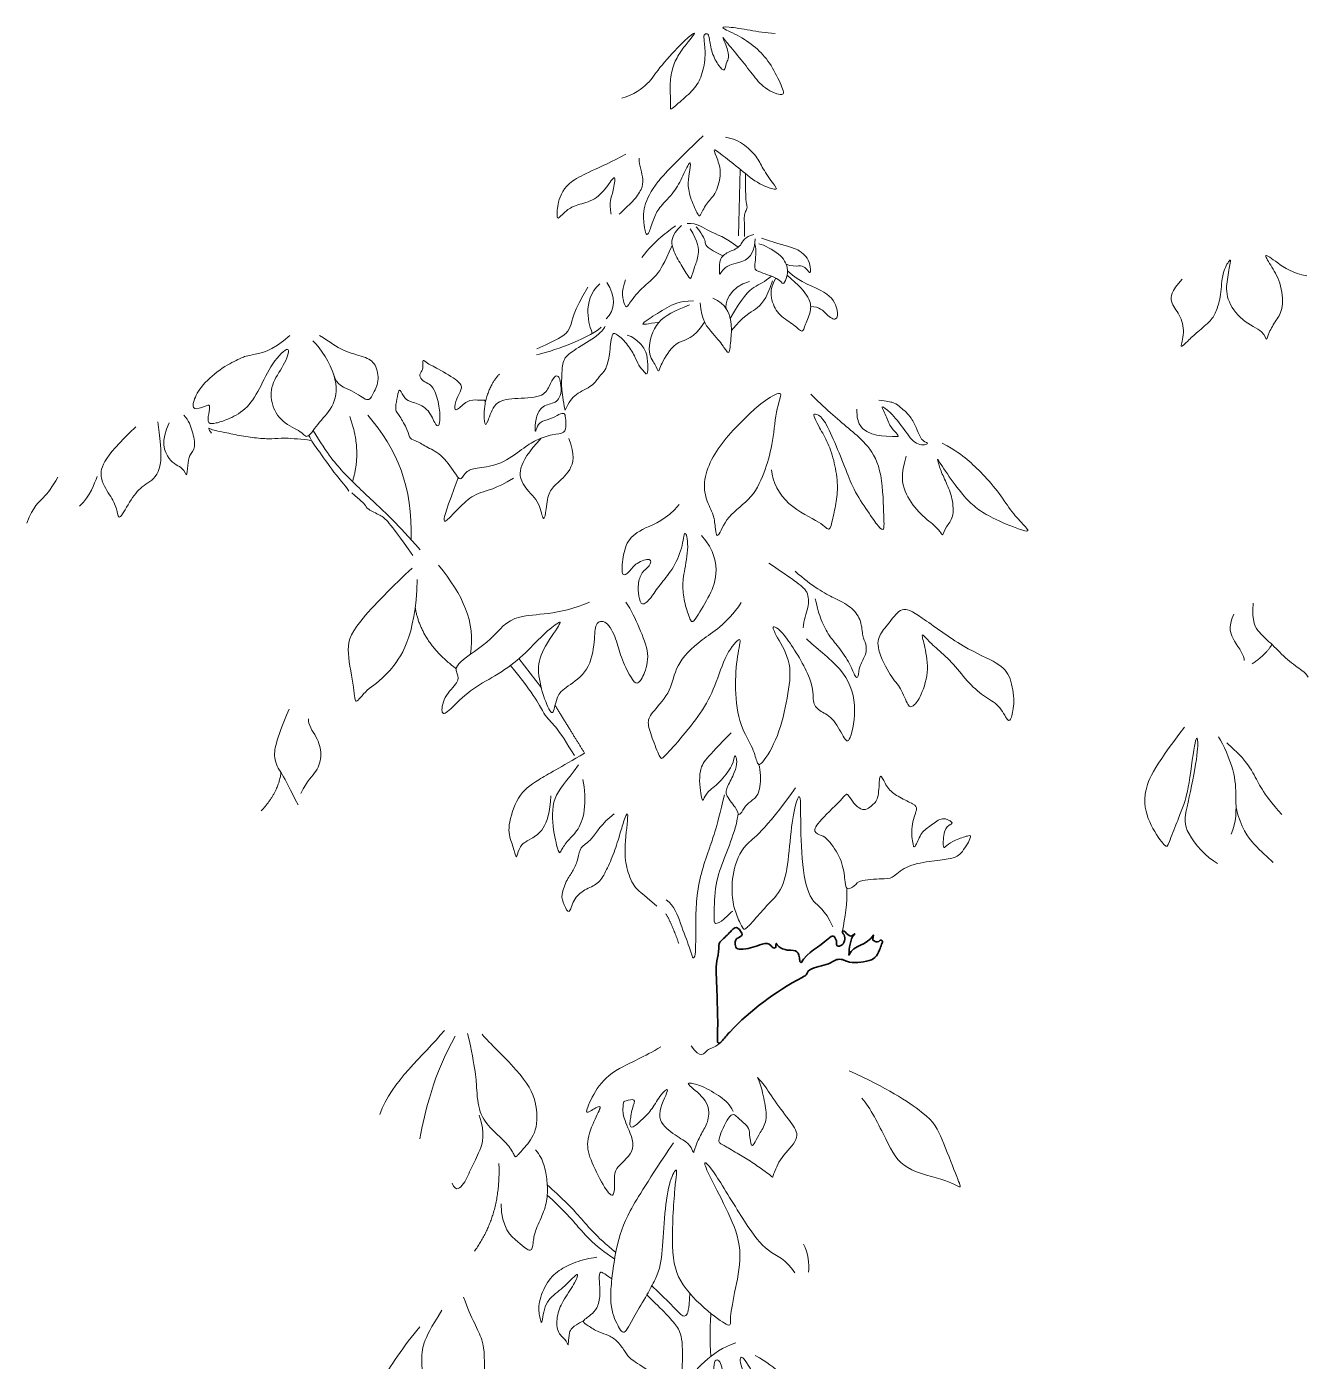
# Model space of a CAD drawing. Header units: centimetres. Extents: x -6442770 to 51259256, y -5656277 to 21133.
# Drawn here: x 27989 to 30198, y 17341 to 19641 of the extents above; entities that cross this region are included whole.
import ezdxf

# ---------------------------------------------------------------- set-up
doc = ezdxf.new("R2010")
doc.units = ezdxf.units.CM
doc.header["$MEASUREMENT"] = 0
doc.layers.add('Inner', color=7, linetype='Continuous', lineweight=9, true_color=0x5200ff)
doc.layers.add('Outer', color=7, linetype='Continuous', lineweight=20, true_color=0xab00ff)
doc.layers.add('Layout Text', color=7, linetype='Continuous', lineweight=15)

# ---------------------------------------------------------------- blocks, each defined once
blk = doc.blocks.new('small-chestnut-tree-2d-trees-101-pimpmydrawing')
at = {"layer": 'Inner'}
for points in [[(181.3492181137859, 2747.020409347488), (183.2138538751402, 2823.905848639013)], [(-72.58818676237809, 2258.029620217965), (-46.64749806301563, 2224.273210745557)]]:
    blk.add_lwpolyline(points, dxfattribs=at)
for points, degree in [([(46.44283894101753, 2906.159324131671), (60.45212800177542, 2909.845979147661), (79.25406858331866, 2923.855268208418), (86.99604411689548, 2938.601888272374), (115.7519532416089, 2969.93845590828), (129.3925768007678, 2981.735751959444), (131.97323531196, 2981.735751959444), (123.4939287751855, 2971.781783416274), (113.1712947304165, 2958.509825358714), (105.0606536952409, 2943.394539793159), (101.742664180851, 2922.380606202023), (102.8486606856477, 2908.002651639666), (102.8486606856477, 2895.099359083705), (102.4799951840488, 2892.150035070914), (109.8533052160266, 2898.417348598095), (128.65524579757, 2914.638630668446), (138.60921434074, 2928.647919729204), (143.7705313631245, 2953.717173837928), (141.5585383535311, 2973.625110924268), (140.8212073503333, 2979.523758949851), (145.8146907538994, 2981.399485131383), (147.6352611321655, 2977.303201780284), (149.9109741049982, 2958.18721280849), (159.0138259963288, 2942.257221998661), (165.8409649148268, 2935.88522567473), (166.7512501039598, 2947.263790538893), (169.9372482659256, 2950.449788700859), (170.392390860492, 2960.007783186757), (161.2895389691614, 2979.578914753117), (165.3858223202602, 2973.206918429186), (182.6812409137884, 2952.725501673692), (197.700946534484, 2933.609512701898), (210.4449391823468, 2916.769236702936), (236.3880670726391, 2906.300957027905), (231.8366411269737, 2919.044949675768), (219.5477910736774, 2944.98807756606), (204.0729428584153, 2963.193781348722), (183.1363835083549, 2978.213486969417), (159.0138259963288, 2987.771481455315), (167.2063926985264, 2989.136909239014), (194.9700909670848, 2984.585483293349), (212.5530310741952, 2981.429360437594), (223.7365080196033, 2980.786631877513)], 3), ([(140.354499783831, 2862.503579028765), (106.6402335196439, 2829.91312164005), (85.28786488565856, 2808.560753006065), (70.1164450667742, 2779.903626681506), (72.36406281772, 2757.989353609784), (74.0497761309294, 2746.751264855055), (77.98310719508459, 2749.560787043737), (83.60215157244917, 2768.665537926777), (89.78310038755015, 2780.465531119242), (107.7640423951167, 2797.322664251335), (116.7545133988999, 2815.865510696639), (126.8687932781563, 2837.217879330624), (125.1830799649469, 2822.608363949476), (122.3735577762645, 2808.560753006065), (124.6211755272103, 2792.265524311708), (134.7354554064667, 2770.913155677722), (136.421168719676, 2767.541729051304), (143.7259264102498, 2784.960766621134), (154.4021107272424, 2793.38933318718), (162.2687728555528, 2817.551224009848), (157.7735373536612, 2834.408357141942), (150.4687796630874, 2850.141681398562), (160.021155104607, 2841.713114832516), (181.3735237385923, 2825.979790575895), (202.7258923725775, 2806.875039692855), (226.887783195245, 2799.008377564545), (225.2020698820359, 2802.379804190964), (209.4687456254151, 2823.732172824949), (204.4116056857869, 2836.655974892888), (189.2401858669027, 2852.389299149509), (175.1925749234913, 2859.694056840082), (166.202103919708, 2860.817865715555)], 3), ([(51.1470069338091, 2841.213237562255), (18.60262553770303, 2824.084615774831), (-17.36748021588804, 2812.094580523634), (-28.50108437771371, 2783.832354574384), (-28.50108437771371, 2768.416594965702), (-27.64465328834251, 2765.847301697589), (-17.36748021588804, 2776.980905859414), (-6.233876054062137, 2782.975923485013), (16.03333226958941, 2787.258078931869), (31.44909187827115, 2806.099562898035), (40.01340277198341, 2819.802460327975), (36.58767841449857, 2797.535252004323), (32.30552296764236, 2787.258078931869), (33.19751118992363, 2777.580245524753), (33.69206364355614, 2773.463827057232), (34.05511470216962, 2771.975317716917)], 3), ([(43.50922531750642, 2771.827201705432), (48.4029605739624, 2776.616814935155), (59.83398571404243, 2786.676946317116), (70.1566197588114, 2801.054900879472), (71.262616263608, 2812.114865927439), (68.31329225081686, 2823.912161978603), (66.46996474282248, 2832.022803013779), (66.46996474282248, 2836.815454534564)], 3), ([(189.3017302957151, 2818.86203253755), (189.0764901898842, 2786.933717930037), (192.3612998091305, 2780.961336804135), (189.9723473587696, 2776.183431903413), (188.1806330209989, 2771.405527002691), (187.8820139647038, 2765.134526820494), (188.479252077294, 2756.773193244231), (188.1806330209989, 2746.022907217607)], 3), ([(108.6874822510716, 2758.636112724727), (98.84818083748664, 2751.018589049693), (85.51751440617795, 2742.607573325177), (69.52737237608068, 2721.960674125475)], 3), ([(115.4308106290777, 2758.7738584995), (102.6868179812143, 2746.94015104077), (104.0522457649139, 2732.37558801464), (113.6102402508115, 2715.535312015678), (124.0785199258422, 2698.695036016716), (126.354232898675, 2695.50903785475), (130.450516249774, 2711.894171259146), (135.9122273845726, 2723.272736123309), (135.0019421954395, 2740.113012122272), (125.4439477095419, 2755.132717742968)], 3), ([(121.9365552976642, 2761.312500603027), (134.4785556620591, 2761.611119659322), (145.8260798012734, 2751.159452688993), (166.1321756293412, 2745.485690619385), (180.8722985250697, 2733.707434794298)], 3), ([(132.3051670034678, 2757.355323237121), (141.4319125566174, 2746.814574851793), (143.231552524844, 2738.073466434692), (144.1313725089574, 2732.931637954045), (163.4018179270128, 2723.813852757731)], 3), ([(199.1193721533466, 2748.239343065939), (188.1806330209989, 2746.022907217607), (185.0717612099346, 2734.191732122527), (170.9283527917109, 2728.7983153229), (158.781067095927, 2722.332824549337), (159.3688389844327, 2703.720048079991), (159.3688389844327, 2701.173036563133), (164.2669380553133, 2709.597766965047), (173.6712882714041, 2715.083637924434), (199.7291753284889, 2719.198041143974), (200.7087951426649, 2743.296688572706)], 3), ([(50.83475644800005, 2696.122793200645), (44.91186169447252, 2682.363950878804), (50.81050972005502, 2662.456013792463), (52.65383722804955, 2665.036672303655), (65.18846428241241, 2683.469947383601), (88.78305638474248, 2701.903222463546), (95.05036991192387, 2714.437849517909), (104.6890724285799, 2735.544199197732)], 3), ([(200.2209682561571, 2737.706139555686), (202.472110808182, 2729.973859099911), (199.5332513656536, 2709.597766965047), (200.1210232541593, 2706.462983559684), (229.7055416422781, 2697.646405232099), (232.6444010848065, 2689.025750867349), (236.7588043043461, 2696.666785417923), (239.6976637468745, 2709.793690927883), (231.0770093821247, 2725.663531917536), (211.288689135767, 2736.243425910638), (205.0191223250399, 2737.614893650485)], 3), ([(207.9123181223735, 2744.272926009878), (220.0063899023256, 2739.677178733496), (248.7902807386116, 2732.420735665524), (255.5629609353848, 2726.857462646746), (262.8194040033561, 2719.359138143176), (265.2382183593465, 2707.265066363224), (264.2706926169503, 2702.185556215644), (258.2236567269742, 2711.618932204006), (251.9347394013992, 2712.344576510804), (242.7432448486356, 2711.618932204006), (236.5892844068565, 2714.16518043597)], 3), ([(694.3248541362034, 2696.63495697832), (681.7902270818416, 2682.625667917562), (679.5782340722484, 2670.459706364799), (692.1128611266103, 2656.450417304042), (698.380174653791, 2634.699152709709), (690.2695336186158, 2614.053884620172), (700.9608331649833, 2625.482515169737), (711.6521327113504, 2635.436483712906), (728.6107457848985, 2649.077107272064), (734.1407283088816, 2659.768406818432), (739.6707108328648, 2677.464350895178), (740.4080418360627, 2705.114263515094), (750.3620103792322, 2720.598214582246), (750.730675880831, 2718.386221572653), (746.3066898616447, 2696.63495697832), (744.4633623536503, 2674.146361380788), (762.9891672162566, 2647.727729752075), (790.7375345118832, 2635.934673651434), (791.4312436942738, 2623.447908368402), (794.2060804238364, 2634.547255286652), (803.2242997949149, 2649.808857299247), (812.2425191659934, 2662.295622582279), (808.77397325404, 2694.206244972249), (796.2872079710082, 2713.630102079188), (787.3658758826936, 2728.829093246369), (802.5801056145934, 2716.889985836166), (822.2467609353687, 2703.404279330492), (838.5999345731148, 2700.549627345426)], 3), ([(219.4153274270259, 2700.285657672111), (211.5123055012262, 2693.105820219644), (200.1487156567832, 2689.97103681428), (185.2584944813061, 2675.864511490144), (171.7953083647133, 2651.176931660328)], 3), ([(224.5641199301515, 2698.04266022097), (218.1162698133231, 2687.836112623604), (218.5655681632942, 2671.554184307769), (228.3617663050555, 2654.116951615434), (246.7786188115666, 2643.732981585167), (255.7911211019869, 2633.153087592065), (257.7503607303391, 2643.928905548002), (266.5669390579242, 2659.406898611985), (264.607699429572, 2678.803370932672), (237.6209493108764, 2701.386807326074)], 3), ([(238.1513743617577, 2706.321066683198), (252.7616466285684, 2692.35650765336), (286.7231063464262, 2683.310698289257), (297.0385029897008, 2660.934222493846), (295.4515188907355, 2647.286159242744), (283.2317413287025, 2654.744984507882), (275.1381224239794, 2665.377777970949), (264.8372784997119, 2665.051322437314)], 3), ([(7.112885783527702, 2687.417363840032), (-10.21270080683288, 2658.772533541663), (-10.95003181003071, 2639.60192745852), (-20.90400035320118, 2629.647958915349), (-51.85159133167926, 2616.304416474617)], 3), ([(21.08573425749522, 2691.468066696903), (-0.9960632668602045, 2671.307160596026), (8.957905276310271, 2642.91991697291), (12.30558761738985, 2634.101268975489)], 3), ([(28.91904509926211, 2692.908586675912), (39.92580741061849, 2677.205808621608), (38.81981090582178, 2660.615861049657), (28.49717686105238, 2651.030558008086)], 3), ([(194.0932679313952, 2694.177894193578), (171.6170904219358, 2688.558849816213), (164.0007734622845, 2666.533194450257), (167.4442640134378, 2662.219861744722)], 3), ([(173.1650434793993, 2637.489403115668), (187.2177341096584, 2654.508799541105), (202.1079552851354, 2660.974290314667), (213.079697203908, 2672.33788015911), (220.5248077916465, 2694.673211922326)], 3), ([(129.2372109284311, 2671.753797671052), (112.3055104364981, 2671.270034799853), (99.00203147855078, 2664.255473167481), (75.53953222544368, 2649.742587031539), (67.55744485067528, 2643.453669705964), (75.05576935424558, 2644.904958319558), (89.61405919667396, 2647.127676764191)], 3), ([(151.7629097277973, 2674.890799597855), (167.4962339844188, 2667.586041907281), (173.6771827995201, 2647.357482148767), (173.1152783617836, 2632.747966767619), (170.8676606108376, 2606.900362631741), (165.8105206712093, 2617.014642510997), (153.4486230410067, 2632.186062329883), (137.7152987843852, 2649.605099899713), (137.1533943466487, 2669.27175522049)], 3), ([(142.2131184271154, 2647.075761384641), (129.2867322183379, 2626.567017952518), (110.743885773034, 2628.814635703464), (91.63913488999358, 2599.595604941166), (88.82961270131116, 2586.671802873228), (86.02009051262874, 2597.909891627957), (74.31850478528477, 2611.917054936079), (85.45818607489227, 2650.728908775186), (107.3724591466151, 2659.71937977897), (124.7914967164461, 2667.024137469544)], 3), ([(22.62185112684323, 2641.158106824793), (4.079004681539544, 2625.986687005908), (-35.74210868811923, 2613.123698225049), (-52.23475140995444, 2609.179664941777)], 3), ([(-19.27278148381043, 2545.225143617977), (-21.58136922292823, 2557.465328495634), (-23.73777339341848, 2571.500100831062), (-22.79142998215366, 2588.580469449947), (-21.95922925685267, 2605.234006688846), (-9.055936700891124, 2614.819309730418), (20.59600183691751, 2631.987889895669), (26.94393823277869, 2640.875000849876), (27.10263664267522, 2642.461984948841)], 3), ([(-337.520778708345, 2631.532151282161), (-358.1254935927066, 2613.017769791865), (-387.390161109626, 2608.538483947438), (-393.0639231792328, 2606.149531497078), (-415.0512631823462, 2595.445274704922), (-440.2822847227304, 2574.376508258882), (-449.8675877643014, 2554.837236674141), (-449.8675877643014, 2544.514602629372), (-435.1209677003461, 2550.044585153356), (-429.2223196747639, 2552.625243664548), (-431.4343126843572, 2541.196613114982), (-433.2776401923517, 2528.661986060621), (-422.9550061475829, 2530.136648067016), (-411.1577100964187, 2533.823303083005), (-388.3004489972878, 2544.514602629372), (-372.079166926937, 2569.583856738097), (-358.8072088693771, 2600.183093370804), (-335.2126167670485, 2623.409019971534), (-341.8485957958285, 2599.814427869205), (-358.8072088693771, 2577.694497773272), (-360.6505363773716, 2554.099905670943), (-347.3785783198117, 2530.136648067016), (-321.9406587094887, 2520.551345025445), (-317.885338191901, 2510.228710980677), (-303.8760491311434, 2531.97997557501), (-285.0741085496004, 2550.044585153356), (-281.0187880320127, 2583.593145798854), (-300.9267251183523, 2616.035709939556), (-310.8806936615221, 2625.621012981127)], 3), ([(-303.1518353211944, 2631.641873705613), (-290.6609699870606, 2624.031441946418), (-276.3923959532636, 2612.976510713027), (-250.2976164139772, 2607.320499384314), (-237.5229638922743, 2599.467682004513), (-233.4676433746864, 2578.085082911777), (-242.31561541306, 2562.601131844623), (-246.370935930648, 2553.38449430465), (-264.4355455089942, 2569.237110873403), (-284.1698838610124, 2573.679074961723), (-286.9712125547505, 2587.043120619806)], 3), ([(-19.27278148381043, 2545.225143617977), (-14.72135553814536, 2554.783138103873), (-7.89421661964775, 2564.34113258977), (13.95262791954485, 2573.4439844811), (19.8694816489094, 2584.822549345263), (28.51719094567309, 2591.194545669195), (32.61347429677171, 2611.22081983012), (33.06861689133815, 2621.233956910584), (35.34432986417069, 2633.067664369313), (38.07518543156982, 2635.798519936712), (52.63974845769823, 2622.599384694284), (61.74260034902836, 2607.579679073589), (65.83888370012698, 2596.656256803993), (72.66602261862458, 2589.373975290928), (76.30716337515678, 2584.822549345263), (76.7623059697232, 2597.566541993126), (75.39687818602373, 2613.041390208386), (66.74916888926003, 2623.964812477983), (59.46688737619583, 2629.881666207348), (52.63974845769823, 2632.15737918018)], 3), ([(-95.19365632450717, 2587.039866838862), (-106.8134440863553, 2574.900459019275), (-111.494787969179, 2553.799856682997)], 2), ([(229.0544847788044, 2564.661120754449), (226.1640298521767, 2565.239211739775), (207.6651183217591, 2554.139864821524), (193.0972254915553, 2540.265681173711), (168.8174041078823, 2515.985859790038), (150.7809653657252, 2491.706038406365), (140.3753276298654, 2464.651380293129), (143.150164359428, 2441.758977274238), (153.5558020952879, 2423.72253853208), (154.2495112776785, 2407.767227337095), (157.0243480072411, 2393.893043689282), (166.7362765607105, 2423.02882934969), (198.6468989506806, 2443.146395639019), (213.2147917808845, 2477.138145576161), (221.5393019695722, 2508.355058783741), (225.0078478815255, 2550.671318909571), (231.9449397054321, 2564.083029769124), (229.0544847788044, 2564.661120754449)], 3), ([(219.666528407601, 2476.508633704476), (220.6461482217771, 2462.206184417506), (236.4055354539271, 2433.552233351719), (280.1092139445384, 2414.822085427171), (286.3525965860545, 2403.02902932653), (290.5148516803984, 2419.678049703906), (294.6771067747424, 2439.795615993235), (296.7582343219142, 2460.606891464955), (291.9022700451796, 2488.355258760581), (284.2714690388825, 2509.860243414691), (273.1721221206319, 2527.896682156848), (267.6224486615066, 2539.68973825749), (269.0098670262879, 2541.770865804662), (278.7217955797571, 2538.302319892709), (290.5148516803984, 2513.328789326645), (305.0827445106021, 2478.643330207112), (313.40725469929, 2454.363508823439), (331.4436934414472, 2427.308850710203), (343.930458724479, 2409.272411968046), (350.1738413659949, 2404.416447691312), (349.4801321836043, 2421.065468068688), (347.3990046364323, 2480.724457754284), (328.6688567118846, 2507.77911586752), (308.5512904225554, 2524.428136244896), (288.4337241332263, 2541.077156622271), (271.7847037558507, 2557.032467817256), (264.847611931944, 2563.969559641163)], 3), ([(318.3766826523347, 2546.347328450186), (316.382344115123, 2517.833084557305), (362.9110992996361, 2514.659378143452), (367.1932547464921, 2514.659378143452), (364.6239614783785, 2518.085102500937), (356.0596505846666, 2526.649413394649), (350.0646329590685, 2543.778035182072), (344.9260464228412, 2551.485914986413), (356.0596505846666, 2544.634466271444), (374.0447034614614, 2522.367257947793), (386.034738712658, 2503.525773981627), (404.5268422839314, 2506.090226350087), (393.8355427375642, 2509.776881366075), (391.9922152295698, 2513.832201883662), (386.8308982071855, 2524.892166931629), (381.3009156832024, 2537.79545948759), (365.8169646160498, 2551.436083046748), (360.6556475936655, 2554.385407059539), (353.2823375616882, 2555.491403564336), (343.6970345201173, 2556.966065570731)], 3), ([(-515.6505923384751, 2525.884800106215), (-556.2221192273948, 2488.431575233783), (-558.3320320835345, 2464.167577388177), (-543.0351638765218, 2444.650883468884), (-536.7054253081027, 2429.354015261872), (-535.6504688800327, 2415.112103482928), (-520.8810788870549, 2444.123405254849), (-507.1666453221468, 2458.892795247827), (-486.869600480819, 2469.033351107385), (-485.01256033268, 2496.871226658342), (-490.2873424730293, 2531.684788784647)], 3), ([(-477.0094021659295, 2530.750017383028), (-487.5194271526134, 2510.048762645229), (-477.6763603891012, 2483.74041501042), (-459.7696708483311, 2479.54246232007), (-457.0010431985047, 2465.699324070938), (-455.6167293735914, 2481.965011513668), (-454.2324155486782, 2493.731679025431), (-445.634219418974, 2501.268117756857), (-450.0794740739384, 2521.764033979925), (-454.2324155486782, 2533.184623035459), (-460.1203419283304, 2539.716578726327)], 3), ([(-265.0439067989075, 2462.798362094396), (-253.717492459741, 2499.119861717237), (-268.2853852899461, 2537.967575931117)], 2), ([(-247.4741098182247, 2539.354994295898), (-213.4823598810797, 2500.507280082018), (-195.4459211389212, 2456.803601591403), (-197.0927563347789, 2395.459412846043)], 3), ([(-428.2524111924049, 2518.55266748697), (-429.1824902154025, 2520.658408572171), (-430.5319116818637, 2521.670474672017), (-431.2066224150942, 2524.116301079977), (-431.290961256748, 2524.875350654862), (-425.8089365492497, 2521.923491196978), (-416.7003416506371, 2520.489730888863), (-395.3093288538115, 2515.777762619399), (-376.413109187432, 2512.949756955043), (-356.3599781129068, 2511.664299834881), (-347.1046868477414, 2513.849576939156), (-323.0386743813273, 2511.596872959439), (-313.2220005059689, 2510.400441775428)], 3), ([(-315.3911672946851, 2516.19936909789), (-313.2220005059689, 2510.400441775428), (-304.0340499863111, 2498.665891412315), (-283.4620338886132, 2468.689525098526), (-272.2974929432239, 2456.945610455787), (-269.1329738774924, 2451.757585997889)], 3), ([(-310.4839643035248, 2521.811590097206), (-293.1600473420476, 2493.343162405008), (-275.8173177822801, 2472.531886933287), (-239.7444402979639, 2438.540136996143), (-213.3834913671174, 2414.260315612469), (-186.9592296803217, 2384.019299995909)], 3), ([(-46.76591695938856, 2512.967934188834), (-76.38516913254904, 2481.648518475054), (-69.10288761948428, 2456.160533179327), (-48.62147086398969, 2441.140827558631), (-44.98033010745732, 2415.652842262904), (-41.33918935092493, 2423.845408965102), (-39.51861897265877, 2449.333394260829), (-31.32605227046093, 2458.43624615216), (-11.75492070409942, 2474.821379556555), (-7.203494758433976, 2493.482225933784), (-14.94091886606526, 2512.598214905579)], 3), ([(375.4022676576205, 2492.080937289329), (368.7662886288408, 2470.698338196595), (372.0842781432307, 2450.790401110256), (389.4115567183777, 2426.45847800473), (409.6881593063158, 2410.974526937577), (416.3241383350955, 2402.863885902402), (417.430134839892, 2399.177230886413), (420.748124354282, 2410.605861435978), (430.7020928974515, 2420.559829979148), (429.2274308910561, 2443.417091078278), (421.4854553574796, 2462.219031659821), (414.1121453255023, 2477.334317225374), (411.5314868143101, 2488.76294777494), (411.1628213127113, 2489.500278778137), (429.9647618942539, 2460.744369653425), (446.923374967802, 2440.099101563888), (460.5639985269602, 2428.670471014323), (478.997273606904, 2418.347836969554), (521.0251407891753, 2401.389223896006), (512.9713987633927, 2410.96023384705), (497.4965505481313, 2426.890224656878), (483.8422727111358, 2448.73706919607), (463.3608559556429, 2472.404484113529), (446.0654373621155, 2488.334474923357), (433.3214447142532, 2498.802754598387), (416.9363113098588, 2506.995321300584)], 3), ([(-605.8855626157087, 2467.890374028363), (-612.2696040354745, 2456.436134671514), (-622.4286243306336, 2442.40701140677), (-633.5551703681889, 2434.908686903201), (-641.8418958430534, 2414.671177023371)], 3), ([(-560.1784934326053, 2468.479814430008), (-564.1719482666067, 2459.853240927416), (-567.6862258677795, 2446.692493823238), (-580.6589041225241, 2434.473202008096)], 3), ([(-142.6637727789642, 2467.131125200956), (-156.5982069250412, 2431.136361842947), (-161.4541712017763, 2413.099923100788), (-154.5170793778692, 2418.649596559914), (-135.7869314533199, 2439.460872031636), (-118.4442018935521, 2451.253928132277), (-99.7140539690028, 2454.028764861841), (-78.90277849728147, 2466.515530144873)], 3), ([(-265.9807989805661, 2449.670182945901), (-255.0355520574612, 2440.516506598447), (-249.8937235768138, 2436.01740667788), (-248.9939035927005, 2431.132669621265), (-231.8973238945476, 2423.54847261231), (-225.0844011576897, 2418.406644131662), (-210.6476516364273, 2399.266572346919), (-195.0827350690623, 2377.281118527207)], 3), ([(112.7603197575045, 2436.437006761332), (98.20099123819395, 2418.451953884537), (69.93876528894376, 2409.031211901453), (51.95371241214823, 2395.328314471514), (46.81512587592081, 2372.204675058491), (45.9586947865496, 2350.79389782421), (55.37943676963306, 2358.501777628551), (62.23088548460272, 2368.778950701006), (81.92880054014067, 2375.630399415976), (79.35950727202705, 2364.49679525415), (69.08233419957256, 2358.501777628551), (64.80017875271633, 2343.94244910924), (65.65660984208755, 2330.239551679301), (69.08233419957256, 2317.393085338733), (80.21593836139826, 2327.670258411188), (89.6366803444817, 2343.086018019869), (105.0524399531636, 2360.214639807294), (117.0424752043605, 2385.907572488431), (118.7553373831031, 2410.744074080195), (124.7503550087016, 2389.333296845915), (117.8989062937319, 2355.932484360438), (116.1860441149895, 2339.660293662384), (119.6117684724743, 2319.105947517475), (126.463217187444, 2299.408032461937), (129.8889415449288, 2300.264463551308), (147.0175633323531, 2329.38312058993), (158.151167494179, 2352.506760002953), (153.869012047323, 2383.338279220317), (138.4532524386411, 2400.466901007741)], 3), ([(-196.0704950807387, 2362.684134344986), (-216.7157631702773, 2343.513528261843), (-267.3235022563744, 2293.182243892707), (-272.3842539117116, 2267.568434932469), (-262.0616198669423, 2220.37925072781), (-262.7989508701401, 2202.314641149464), (-249.5269928125796, 2222.959909239002), (-227.0383972150465, 2234.388539788568), (-192.0151745631508, 2282.315054996425), (-190.1718470551563, 2349.412176287426)], 3), ([(-165.4741065473031, 2366.099121575653), (-137.3788846604792, 2331.261046435992), (-122.7693692793308, 2300.918206798222), (-128.5627647055572, 2263.172100367799)], 3), ([(216.6128271353523, 2368.444559794395), (253.3794138020575, 2343.471029228331), (262.3976331731361, 2335.840228222033), (263.0913423555266, 2317.803789479876), (256.8479597140108, 2302.542187467282), (256.1542505316201, 2293.523968096203)], 3), ([(246.8564878650227, 2359.147563676443), (266.764424951362, 2341.082954098099), (296.2576650792721, 2325.967668532545), (313.5849436544192, 2317.119696494171), (323.9075776991879, 2301.635745427019), (324.6449087023855, 2282.833804845476), (329.068894721572, 2275.829160315097), (329.8062257247698, 2262.925867759137), (320.5895881847979, 2250.022575203176), (320.220922683199, 2235.64462064082), (316.1656021656114, 2236.013286142419), (311.7416161464249, 2250.391240704775), (295.8889995776731, 2273.617167305504), (286.3036965361025, 2283.571135848674), (276.3497279929326, 2302.373076430216), (272.6630729769439, 2316.382365490974), (270.0824144657519, 2327.073665037341)], 3), ([(-192.5632677701597, 2317.228654164978), (-185.7026663058163, 2276.194411537817), (-145.0467323565443, 2246.418756274325)], 2), ([(9.180200920193073, 2323.344257107229), (-27.36921304474114, 2307.680222550828), (-82.19333399214253, 2312.901567402962), (-100.4680409746096, 2280.268162077128), (-148.765480856844, 2251.550765390394), (-143.5441360047107, 2239.802739473093), (-140.9334635786439, 2231.970722194893), (-160.5135067741443, 2213.696015212426), (-163.1241792002111, 2191.505299590859), (-153.9868257089776, 2196.726644442992), (-129.1854376613437, 2222.833368703659), (-100.4680409746096, 2237.192067047027), (-70.44530807484227, 2258.077446455561), (-46.94925624024171, 2284.184170716228), (-26.06387683170794, 2301.153541485662), (-22.1478681926078, 2301.153541485662), (-46.94925624024171, 2267.214799946794), (-52.17060109237508, 2243.718748112193), (-43.03324760114157, 2209.780006573326), (-32.59055789687466, 2187.589290951759), (-29.97988547080791, 2215.001351425459), (-18.23185955350763, 2225.444041129726), (9.180200920193073, 2242.41341189916), (15.70688198535981, 2280.268162077128), (14.40154577232643, 2299.848205272628), (28.76024411569347, 2303.764213911728), (40.50827003299375, 2280.268162077128), (44.42427867209389, 2260.688118881627), (57.47764080242756, 2234.58139462096), (64.0043218675943, 2226.74937734276), (71.83633914579443, 2237.192067047027), (79.66835642399472, 2263.298791307694), (66.61499429366106, 2293.321524207461), (57.47764080242756, 2314.206903615995), (50.95095973726063, 2323.344257107229)], 3), ([(184.5098139185728, 2322.776527127863), (166.6039673749054, 2296.912526564788), (136.7608898021261, 2280.996218525972), (106.9178122293469, 2249.163602448341), (104.928273724495, 2221.310063380414), (81.05381166627167, 2195.446062817339), (75.08519615171589, 2185.498370293079), (81.05381166627167, 2167.592523749412), (91.00150419053148, 2141.728523186336), (92.99104269538324, 2141.728523186336), (112.8864277439027, 2163.613446739708), (138.7504283069781, 2195.446062817339), (154.6667363457937, 2225.289140390118), (166.6039673749054, 2265.079910487157), (186.4993524234249, 2286.964834040528), (180.5307369088689, 2267.069448992009), (176.5516598991651, 2229.268217399822), (180.5307369088689, 2183.508831788227), (198.4365834525364, 2155.6552927203), (202.4156604622403, 2137.749446176633), (206.3947374719443, 2131.780830662076), (228.2796610253157, 2167.592523749412), (238.2273535495754, 2213.351909361006), (244.1959690641313, 2253.142679458045), (224.3005840156118, 2284.975295535676), (218.3319685010559, 2298.90206506964), (234.2482765398715, 2288.95437254538), (270.0599696272063, 2229.268217399822), (266.0808926175027, 2207.383293846451), (274.0390466369104, 2197.435601322191), (289.9553546757258, 2191.466985807635), (303.8821242096897, 2165.60298524456), (309.8507397242453, 2157.644831225152), (319.798432248505, 2205.393755341599), (303.8821242096897, 2247.174063943489), (270.0599696272063, 2271.048526001713), (260.1122771029467, 2280.996218525972)], 3), ([(370.6541108663722, 2314.50374709139), (375.7926974025993, 2316.216609270133), (387.211778594215, 2310.507068674325), (443.7362304927137, 2268.541945295137), (483.9884916931592, 2253.126185686455), (496.8349580337272, 2236.853994988403), (501.117113480583, 2206.878906860411), (496.8349580337272, 2188.037422894245), (493.4092336762424, 2183.755267447389), (483.1320606037882, 2205.166044681669), (465.147007726993, 2213.730355575381), (445.4490926714558, 2231.715408452176), (428.3204708840321, 2254.839047865198), (408.6225558284947, 2271.11123856325), (396.6325205772981, 2283.101273814447), (392.3503651304423, 2288.239860350674), (396.6325205772981, 2273.680531831364), (402.6275382028964, 2241.99258152463), (390.6375029516998, 2210.304631217896), (382.9296231473592, 2202.596751413555), (377.7910366111319, 2200.883889234813), (369.22672571742, 2225.720390826577), (358.0931215555947, 2235.14113280966), (340.1080686787998, 2271.11123856325), (344.3902241256557, 2286.526998171932), (356.3802593768523, 2300.22989560187), (365.515524330145, 2312.790884912648), (370.6541108663722, 2314.50374709139)], 3), ([(776.5912647337923, 2322.001057734924), (774.9055514205827, 2300.086784663202), (783.3341179866295, 2287.724887033), (798.5055378055139, 2274.801084965061), (815.9245753753443, 2256.258238519758), (835.5912306961202, 2242.772532014083), (838.0482182814264, 2240.348646961449), (840.3620410977176, 2236.749367024996)], 3), ([(754.3168395841442, 2309.280046401733), (747.0120818935702, 2294.108626582849), (753.1930307086715, 2278.937206763965), (766.9674193298272, 2260.969710627923), (766.3246907697463, 2255.956427859292)], 3), ([(775.5799820349116, 2252.228602210823), (791.2007801149399, 2262.439187334859), (798.5055378055139, 2274.801084965061)], 2), ([(-82.49385674128393, 2250.115624208365), (-53.12796563721821, 2215.110340265581), (-42.96894534205853, 2189.712789527682), (-31.84239930450269, 2183.665753637706), (-17.14728562083201, 2160.186664268455), (-8.448881978969439, 2146.197779057163)], 3), ([(-338.4095313614798, 2199.603614676333), (-354.5183577891849, 2162.029890587017), (-357.2492133565842, 2140.638188642389), (-347.6669090742149, 2126.916215922796), (-336.7677966010896, 2106.957636644465), (-328.0275367351783, 2088.839677177733)], 3), ([(-30.71738642004175, 2204.210957374736), (-13.00030792463491, 2174.871762514856), (3.384825479760792, 2148.928634624562)], 2), ([(-324.8103071751152, 2102.129115184644), (-317.1966650347281, 2117.425916319496), (-305.362957575998, 2126.983910805393), (-299.9012464411994, 2147.465327560887), (-305.362957575998, 2167.491601721816), (-316.7415224401616, 2181.601022153378), (-315.8312372510285, 2188.428161071876)], 3), ([(697.1596369563943, 2178.641036216011), (660.7482293910726, 2131.76134897566), (646.183666364944, 2098.535939572304), (657.5622312291067, 2063.945102385248), (676.2230776063343, 2038.001974494956), (678.0436479846004, 2042.553400440621), (689.4222128487636, 2070.772241303745), (694.4287813889953, 2085.336804329874), (701.255920307493, 2100.811652545136), (709.4484870096903, 2168.172756540981), (713.0896277662225, 2167.262471351848), (712.1793425770896, 2142.684771245256), (698.5250647400937, 2079.41995060051), (694.8839239835619, 2060.303961628716), (722.6476222521196, 2027.988837414493), (735.3652010228934, 2021.3725611651)], 3), ([(173.0598661294346, 2172.212486968397), (144.4027398048741, 2143.555360643837), (133.726555487881, 2131.193463013634), (138.7836954275093, 2093.54586568529), (140.4694087407187, 2093.54586568529), (144.4027398048741, 2104.222050002283), (159.0122551860226, 2113.212521006067), (175.869388318117, 2135.688698515526), (176.9931971935899, 2149.736309458938), (180.3646238200088, 2139.060125141945), (177.5551016313264, 2127.260131949479), (168.0027261898063, 2109.279189941911), (165.2783554257813, 2100.6755341983), (181.2121496915125, 2082.800888667583), (180.5038985611402, 2076.379288617826), (184.8037250685708, 2079.312049807487), (190.5168678248459, 2090.738335320038), (200.3561692384308, 2095.340589207037), (207.22890354173, 2106.487703826571), (207.22890354173, 2128.431187664116), (204.6758856136802, 2135.925247218023)], 3), ([(736.3019000891151, 2167.475732510816), (742.3489359790908, 2158.526119393652), (756.6199406794332, 2125.388362716585), (756.1361778082351, 2100.474574849885), (757.6232498891151, 2068.102674949062), (750.9872708603351, 2055.199382393101)], 3), ([(809.8943314956944, 2077.716735005665), (797.3551978742407, 2091.43141240413), (785.2079121784575, 2108.868645096465), (777.7628015907193, 2124.150714197611), (766.7910596719473, 2142.371642741286), (746.2190435742496, 2160.788495247797)], 3), ([(3.384825479760792, 2148.928634624562), (-24.94435631171135, 2131.879809900205), (-53.03957819853525, 2117.270294519057), (-74.3919468325214, 2100.413161386962), (-86.75384446272398, 2062.203659620882), (-81.13480008535919, 2045.908430926524), (-76.07766014573087, 2029.613202232166), (-75.5157557079944, 2026.803680043484), (-71.58242464383903, 2041.975099862369), (-63.15385807779185, 2047.594144239733), (-37.30625394191389, 2061.641755183146), (-35.62054062870442, 2099.28935251149)], 3), ([(-3.836078965477896, 2135.126662312778), (-17.8453680262362, 2115.218725226437), (-35.62054062870442, 2099.28935251149), (-33.32931909339015, 2057.338241475409), (-25.95600906141209, 2031.531656363486), (-24.85001255661541, 2034.112314874678), (-17.47670252463729, 2047.01560743064), (-5.310740971873486, 2057.338241475409), (5.011893072895802, 2079.458171571343), (3.905896568099081, 2107.845415194459), (1.325238056906784, 2118.168049239228)], 3), ([(-370.4723251653438, 2082.222049772975), (-350.2362023423286, 2103.792576509772), (-347.6669090742149, 2126.916215922796)], 2), ([(165.2783554257813, 2100.6755341983), (154.8727176899205, 2058.359274072466), (147.9356258660134, 2039.629126147917), (138.9174064949341, 2013.961886399461), (132.6740238534176, 1983.438682374269), (131.9803146710269, 1957.771442625813), (131.9803146710269, 1923.779692688668), (131.0587802759313, 1912.770332439366), (128.3158447962382, 1910.615168848179), (125.7688332793802, 1921.586910766951), (114.2093194721021, 1951.759201043576), (107.1560568100341, 1972.331217141274), (97.75170659394335, 1979.384479803342)], 3), ([(247.2907364663423, 2108.673072974289), (210.7669480134712, 2056.977864702532), (186.6050571908025, 2045.739775947803), (173.6812551228635, 2010.901700808141), (173.5468622597084, 1979.475435785801), (178.3078145566043, 1962.812102746665), (186.5601318712239, 1945.037880838254), (188.6232111998788, 1944.561785608564), (197.6690205639811, 1953.131499742977), (212.9858927119586, 1972.095298155483), (233.8892266526165, 1991.20691775837), (239.5629887222236, 2028.534299795259), (243.4450364540601, 2076.611967858773), (251.209131917733, 2102.591825756447), (253.2994653117988, 2095.72358746166), (253.0008462555036, 2074.820253521002), (254.7925605932743, 2008.228203967192), (266.4387037887837, 1972.692536268074), (280.7724184909491, 1969.407726648827), (290.6268473486879, 1947.907154595579)], 3), ([(756.7689199232469, 2085.803548726218), (762.4159014099006, 2062.572692425079), (777.8998524770535, 2041.190093332344), (793.3838035442064, 2028.655466277981), (799.7400140817809, 2022.496327901515)], 3), ([(86.84203426026663, 1971.867173900664), (69.8834211867183, 1986.982459466218), (59.56078714194966, 1993.249772993399), (51.45014610677438, 2016.844365095727), (48.86948759558223, 2038.226964188462), (55.50546662436194, 2087.628141402711), (48.50082209398325, 2070.300862827564), (44.07683607479672, 2054.448246258813), (36.70352604281922, 2030.853654156484), (27.48688850284736, 2010.945717070145), (19.37624746767209, 1996.936428009388), (3.523630898920345, 1991.775110987003), (-10.48565816183702, 1979.60914943424), (-13.97255813367636, 1960.348513641389), (-20.80829220660564, 1974.079166910257), (-24.49494722259442, 1984.033135453427), (-16.75297168901795, 2003.941072539766), (-9.379661657040458, 2012.78904457814), (-3.849679133057322, 2026.798333638897), (-2.37501712666176, 2040.807622699654), (10.89694093089784, 2045.968939722038), (23.06290248366084, 2067.351538814773), (37.44085704601702, 2078.780169364338)], 3), ([(306.5127783864176, 1992.873174878211), (307.5526748433554, 1975.774424222282), (304.2678652241091, 1957.857280844575), (301.7129981762553, 1943.499565802307)], 3), ([(97.50888419161134, 1962.925732775564), (104.8049692560114, 1950.583657266564), (112.2531308091271, 1928.812628036452)], 2), ([(-158.6694119564523, 1828.28931751239), (-183.6429425225165, 1797.7661134872), (-219.0221108244407, 1770.711455373963), (-233.6163761502389, 1731.05422173701)], 3), ([(-146.1145083030024, 1821.668179932136), (-171.0880388690665, 1778.658210623914), (-181.4936766049266, 1733.56711376852), (-187.043350064052, 1703.043909743331)], 3), ([(-131.9113162315505, 1824.587536296143), (-122.3589407900309, 1783.568512341382), (-121.7970363522945, 1757.720908205506), (-118.2554345904202, 1729.673279554314), (-101.5684765937825, 1711.082839873381), (-84.14943902395265, 1695.911420054497), (-76.84468133337884, 1681.863809111086), (-76.28277689564248, 1681.30190467335), (-66.73040145412284, 1691.978088990342), (-50.99707719750245, 1710.520935435645), (-50.99707719750245, 1745.920915013041), (-67.85421032959567, 1777.949467964018), (-111.6827564730385, 1818.406587481042), (-115.0541830994571, 1824.025631858407)], 3), ([(91.48912220200725, 1809.378210223252), (72.75897427745832, 1797.58515412261), (38.76722434031399, 1784.404679657187), (16.56853050381154, 1762.205985820684), (3.388056038388214, 1732.376490977884), (7.550311132732446, 1733.070200160275), (25.58674987489064, 1744.863256260917), (15.87482132142082, 1727.520526701149), (4.081765220778919, 1698.38474104074), (10.32514786229524, 1677.573465569019), (27.66787742206276, 1642.888006449484), (38.07351515792327, 1633.176077896014), (38.07351515792327, 1654.681062550126), (37.37980597553258, 1669.942664562721), (66.51559163594203, 1689.366521669661), (49.86657125856519, 1721.970853242024), (47.09173452900238, 1735.151327707447), (48.47915289378378, 1746.250674625698), (49.17286207617451, 1746.250674625698), (63.74075490637921, 1750.412929720042), (58.19108144725361, 1738.619873619401), (55.54177112362844, 1720.094868861132), (55.78365255922748, 1718.885461683136), (57.71870404401976, 1714.047832971155), (70.78030156636771, 1725.900023315508), (81.66496616832433, 1736.784687917465), (91.34022359228578, 1755.167677022991), (104.8855839858318, 1765.810460189349), (83.35813621751758, 1728.318837671499), (103.1924139366385, 1709.693967130373), (122.7848102201605, 1698.809302528416), (128.3480832389383, 1690.585333718049), (129.3156089813344, 1684.054534956875), (132.4600676441219, 1697.599895350421), (140.6840364544891, 1712.596544357561), (147.6985980868612, 1725.174379008711), (147.2148352156631, 1747.185589648223), (120.124114428571, 1767.019867367344), (124.3338358108338, 1767.89242189322), (137.7716933441136, 1765.204850386564), (162.5570750166075, 1750.871135684399), (171.2170276491655, 1742.808421164431), (175.1757033599266, 1734.564956638806)], 3), ([(126.635759322284, 1810.559418377357), (137.5744046598266, 1793.824620002937), (146.2221139565908, 1810.559418377357), (151.6838250913892, 1806.113470056233), (161.1479979532984, 1814.81022654684)], 3), ([(309.4500839982123, 1781.632640605794), (351.7663441240433, 1762.208783498855), (404.4882419857344, 1729.604451926493), (415.5875889039852, 1706.01833972521), (434.3177368285334, 1657.458696957863), (440.5611194700493, 1642.890804127659), (427.3806450046267, 1654.683860228301), (370.3999659587565, 1666.282063269581), (353.8474716712153, 1697.693829536522), (333.7299053818858, 1739.316380479963), (324.0179768284163, 1749.722018215823)], 3), ([(-149.8922582391167, 1651.520969473318), (-145.3970227372251, 1640.844785156326), (-135.2827428579691, 1650.397160597845), (-127.9779851673953, 1669.501911480884), (-117.8637052881393, 1687.48285348845), (-111.1208520353021, 1708.273317684699), (-118.4256097258757, 1730.18759075642)], 3), ([(-93.2953276886268, 1627.676031691259), (-92.926662187028, 1600.026119071343), (-70.4380665894962, 1580.486847486602), (-57.9034395351342, 1570.532878943432), (-56.06011202713984, 1582.330174994596), (-54.58545002074425, 1595.970798553755), (-43.89415047437683, 1616.616066643292), (-39.10149895359132, 1635.786672726434), (-39.83882995678908, 1654.219947806378), (-42.78815396958007, 1673.021888387921), (-48.31813649356337, 1684.081853435888), (-53.47945351594768, 1690.349166963068)], 3), ([(-95.7114251413314, 1674.223784560431), (-93.14213187321792, 1615.130039393818), (-124.0666361875345, 1572.839021673129)], 2), ([(-39.83250614612817, 1637.732133157116), (-22.56467343834595, 1621.92595553364), (-10.39871188558237, 1609.022662977678), (13.56454571834581, 1579.898088351366), (38.07999722586749, 1563.990373683251)], 3), ([(39.46923831421047, 1571.561558789304), (16.37957457051797, 1589.882287353286), (-4.410889625731272, 1616.853700364637), (-23.51564050877113, 1634.834642372204), (-39.83175328926097, 1649.74930049812)], 3), ([(256.6056737617588, 1581.262333417892), (262.0915447211448, 1570.29059149912), (263.4630124609913, 1558.339229766172), (262.28746868398, 1548.543031624411)], 3), ([(2.217296587487311, 1492.39828925215), (-11.63277774406816, 1485.803200599424), (-14.57163718659646, 1479.141785863027), (-15.35533303793733, 1466.014880353067), (-15.94310492644297, 1463.271944873374), (-17.90234455479515, 1470.717055461113), (-29.32276381764385, 1478.63340203497), (-28.95409831604493, 1500.016001127706), (-21.21212278246813, 1516.974614201255), (-6.096837216913372, 1538.357213293991), (-3.516178705721131, 1548.311181837161), (-9.046161229704552, 1543.518530316376), (-25.63610880165487, 1526.559917242826), (-43.70071838000078, 1514.762621191662), (-45.91271138959416, 1483.426053555756), (-48.86203540238535, 1498.910004622909), (-50.70536291037979, 1512.181962680469), (-40.38272886561072, 1539.094544297189), (-24.16144679525928, 1552.735167856348), (-5.728171715314488, 1561.583139894722), (13.4424343678281, 1565.63846041231), (17.49775488541596, 1566.007125913909)], 3), ([(81.20723749016223, 1532.856255015487), (102.2546966625259, 1513.19875759249), (113.6332615266892, 1499.544479755494), (120.4604004451872, 1495.903338998962), (124.556683796286, 1504.551048295726), (124.937240550007, 1524.328589271649)], 3), ([(-136.5330464380975, 1519.811425796334), (-127.5425754343145, 1493.963821660457), (-111.2473467399575, 1471.487644150999), (-112.3711556154304, 1445.078135577387), (-112.9110287665302, 1427.174795922128)], 3), ([(-161.5978080960622, 1504.782115386482), (-174.7370465730463, 1484.476019558415), (-183.9942373181942, 1464.767161842939), (-186.0845707122598, 1448.940351859299), (-181.9039039241287, 1409.522636428346), (-180.1121895863581, 1402.057160020969)], 3), ([(149.4651197349597, 1451.458151219621), (147.4598629252832, 1474.286127409954), (149.5362847881206, 1500.917049441476)], 2), ([(-187.0766071352411, 1485.396655487646), (-205.218313041683, 1464.7801927717), (-223.2829226200283, 1436.761614650185), (-230.930967748654, 1423.703299829669)], 3), ([(107.557372251845, 1300.174751694288), (130.0335497613026, 1319.279502577327), (141.2716385160314, 1346.812820026413), (153.0716317084966, 1410.308021490631), (151.4509039416855, 1452.97581598447), (163.747816025489, 1444.022287754817), (162.6240071500162, 1417.612779181205), (147.4525873311322, 1347.936628901886), (146.3287784556594, 1318.717598139591), (173.862095904745, 1275.450956433885), (174.985904780218, 1273.765243120675), (179.4811402821095, 1285.003331875404), (199.1477956028851, 1318.717598139591), (208.1382666066681, 1349.060437777358), (205.3287444179859, 1388.39374841891), (184.5382802217375, 1435.59372118877), (181.7287580330553, 1454.69847207181), (191.8430379123113, 1445.14609663029), (219.9382597991333, 1390.641366169855), (227.8049219274435, 1346.250915588676), (221.6239731123427, 1319.279502577327), (235.6715840557537, 1335.574731271684), (255.3382393765291, 1374.908041913235), (247.4715772482189, 1414.241352554786), (227.2430174897071, 1437.27943450198), (200.8335089160943, 1452.450854320864)], 3)]:
    blk.add_open_spline(points, degree=degree, dxfattribs=at)
for points, knots in [([(180.8504728856913, 2079.180526434237), (179.7937470059025, 2069.798234958349), (175.284887851334, 2054.003030466605), (164.6907841190798, 2026.073120627026), (154.0145998020867, 1999.101707615675), (152.8907909266138, 1957.520779223175), (153.4526953643502, 1949.654117094865), (164.1288796813433, 1955.27316147223), (173.119350685127, 1965.387441351486), (174.8050639983364, 1965.949345789223)], [0.9564853160746645, 0.9564853160746645, 0.9564853160746645, 0.9564853160746645, 2.229515853220475, 4.459031706440951, 6.688547559661426, 8.9180634128819, 11.14757926610238, 13.37709511932285, 15.60661097254333, 15.60661097254333, 15.60661097254333, 15.60661097254333]), ([(106.0371962607115, 1698.364653716674), (77.59511978269393, 1655.354684408453), (51.9278800342391, 1615.813261012185), (41.17557847485847, 1584.751056507307), (36.03469009263191, 1552.091058518785), (34.86517133789849, 1540.825873632072)], [0, 0, 0, 0, 3.348711799637991, 6.697423599275982, 8.650685334998386, 8.650685334998386, 8.650685334998386, 8.650685334998386]), ([(75.43659603558632, 1522.515548403493), (78.98228214007828, 1528.634589185114), (90.17970958467879, 1548.944397385844), (93.55043097767937, 1571.415873339181), (95.63155852485139, 1617.200679376966), (101.8749411663674, 1658.129521138015), (111.5868697198368, 1671.309995603438), (108.1183238078835, 1656.048393590844), (102.5686503487582, 1571.415873339181), (112.2805789022276, 1533.955577490085), (153.2094206632771, 1496.495281640989), (174.0206961349973, 1484.008516357957), (170.5521502230438, 1493.026735729036), (177.4892420469507, 1528.40590403096), (187.20117060042, 1574.884419251135), (170.5521502230438, 1617.200679376966), (146.9660380217611, 1660.904357867578), (139.3352370154637, 1679.634505792126), (150.4345839337144, 1669.922577238657), (191.3634256947641, 1601.24536818198), (214.2558287136561, 1570.722164156791), (236.4545225501577, 1563.785072332884), (246.4905383527931, 1547.78422645384)], [22.00273869473908, 22.00273869473908, 22.00273869473908, 22.00273869473908, 23.44098259746594, 26.78969439710393, 30.13840619674192, 33.48711799637991, 36.8358297960179, 40.18454159565589, 43.53325339529388, 46.88196519493187, 50.23067699456986, 53.57938879420786, 56.92810059384585, 60.27681239348384, 63.62552419312183, 66.97423599275982, 70.32294779239781, 73.67165959203581, 77.02037139167379, 80.36908319131179, 83.71779499094977, 87.06650679058777, 87.06650679058777, 87.06650679058777, 87.06650679058777]), ([(178.4147312202061, 1467.028246264618), (148.809705908609, 1457.512345271604), (130.5262340752769, 1433.688427428172), (115.4363196983795, 1414.800007471956), (114.7517500350532, 1413.944656780145)], [0, 0, 0, 0, 3.22399163633623, 3.378790185002254, 3.378790185002254, 3.378790185002254, 3.378790185002254])]:
    blk.add_open_spline(points, degree=3, knots=knots, dxfattribs=at)
at = {"layer": 'Outer'}
for points in [[(-212.5467868365048, 2564.049866799123), (-213.3592143308941, 2560.67534945352), (-215.232229123349, 2550.935672532754), (-215.232229123349, 2543.069010404444), (-211.2988980591937, 2540.821392653498), (-200.6227137422007, 2521.154737332721), (-198.9370004289913, 2511.602361891201), (-191.6322427384171, 2510.478553015728), (-178.7084406704782, 2502.049986449681), (-160.727498662911, 2494.18332432137), (-143.3084610930804, 2467.21191131002), (-139.9370344666615, 2463.840484683601), (-133.1941812138239, 2476.202382313803), (-120.8322835836215, 2478.450000064749), (-93.29896613453428, 2481.821426691168), (-67.4513619986565, 2501.488082011945), (-53.4037510552447, 2511.040457453465), (-33.17519129673167, 2517.783310706302), (-18.56567591558337, 2518.345215144039), (-18.00377147784684, 2528.459495023296), (-18.86605492134032, 2539.627635308962), (-20.29981522945528, 2542.24213940023), (-25.19146804537689, 2540.977056775422), (-36.39265702272712, 2534.634115345907), (-49.93801741627325, 2532.215300989916), (-52.59871320786269, 2521.08875495236), (-54.29188325705596, 2520.121229209964), (-53.56623895025882, 2534.634115345907), (-48.00296593148096, 2550.114527224245), (-30.5875025683502, 2553.742748758231), (-26.95928103436461, 2557.370970292216), (-22.6054151935819, 2566.804346280579), (-25.02422954957231, 2580.591588109724), (-26.71739959876558, 2584.703572514908), (-31.07126543954826, 2585.912979692903), (-37.84394563632134, 2572.851382170555), (-43.89098152629731, 2559.789784648206), (-79.93131543055398, 2559.064140341409), (-101.0990061179825, 2556.05007649286), (-109.1617206379505, 2529.472980482596), (-112.1479112009015, 2526.785408975939), (-113.342387426082, 2544.105314241056), (-110.654815919426, 2556.348695549155), (-112.7451493134918, 2556.945933661746), (-119.3147685519841, 2556.945933661746), (-132.4540070289689, 2557.543171774336), (-145.2946264496587, 2543.209457072171), (-147.9821979563146, 2548.285981029187), (-143.502912111888, 2562.022457618762), (-137.2319119296907, 2571.279648363911), (-142.3084358867076, 2579.640981940174), (-171.5731034036282, 2596.3636490927), (-178.4293146579403, 2598.999141700261), (-184.4763505479162, 2605.046177590237), (-183.2669433699211, 2597.305971651068), (-184.2344691123172, 2590.775172889894), (-189.072097824298, 2585.453781306715), (-183.5088248055201, 2578.922982545541), (-176.0105003019499, 2575.294761011555), (-170.9309901543701, 2571.66653947757), (-163.9164285219979, 2549.413447402459), (-163.6745470863989, 2531.272339732531), (-165.6095985711912, 2526.43471102055), (-169.2378201051768, 2527.885999634144), (-177.4617889155441, 2548.687803095661), (-196.5704223278682, 2554.734838985637), (-205.0362725738345, 2557.879297648425), (-210.3576641570133, 2571.182776606372), (-211.7343593421155, 2567.424384144726), (-212.5467868365048, 2564.049866799123)], [(301.1892734357806, 2096.232961225649), (295.6924634601232, 2090.395156898263), (272.8543010768898, 2068.698902634191), (266.8592834512911, 2057.565298472365), (277.9928876131173, 2053.283143025509), (283.9879052387161, 2050.713849757395), (301.1165270261412, 2026.733779255), (304.5422513836263, 2002.753708752605), (305.3986824729975, 1989.050811322665), (316.5322866348237, 1995.045828948264), (319.9580109923087, 2002.753708752605), (355.07168565653, 2003.610139841976), (359.3538411033863, 2004.466570931347), (376.4824628908113, 2019.88233054003), (406.4575510188052, 2024.164485986886), (427.8683282530865, 2026.733779255), (438.1455013255415, 2030.159503612485), (451.8483987554816, 2053.283143025509), (448.4226743979966, 2054.13957411488), (431.2940526105716, 2048.144556489281), (421.0168795381165, 2042.149538863683), (417.5911551806315, 2036.154521238084), (418.4475862700027, 2060.99102282985), (427.0118971637153, 2066.986040455449), (430.4376215212002, 2067.84247154482), (417.5911551806315, 2076.406782438532), (403.8882577506915, 2064.416747187335), (392.7546535888652, 2058.421729561736), (385.9032048738952, 2039.580245595569), (383.3339116057814, 2039.580245595569), (379.9081872482964, 2064.416747187335), (389.3289292313802, 2085.827524421617), (385.046773784524, 2089.253248779101), (367.0617209077276, 2097.817559672814), (354.2152545671588, 2106.381870566526), (347.3638058521888, 2121.797630175209), (343.9380814947038, 2124.366923443323), (343.9380814947038, 2096.104697494071), (337.0866327797337, 2089.253248779101), (323.3837353497938, 2078.119644617275), (305.8351609308338, 2103.725728598503), (306.6860834114379, 2102.070765553034), (301.1892734357806, 2096.232961225649)], [(222.4071696440741, 1662.687646678767), (223.748612201304, 1666.557438013967), (228.9930536201776, 1681.166953395115), (253.3063604163746, 1703.159711824496), (244.7263778767983, 1718.814550723457), (225.0597225560224, 1743.538345983861), (209.8883027371382, 1767.700236806529), (200.897831733355, 1776.128803372575), (206.5168761107194, 1769.385950119738), (212.135920488084, 1742.976441546125), (214.9454426767662, 1723.871690663085), (205.954971672983, 1709.262175281938), (200.3359272956184, 1699.147895402681), (196.4025962314634, 1691.281233274371), (193.593074042781, 1709.824079719674), (194.1549784805176, 1716.005028534775), (180.6692719748427, 1726.681212851768), (172.8026098465323, 1736.233588293287), (157.0692855899117, 1701.395513153627), (159.3157318760238, 1698.011317642869), (162.0586673557169, 1696.639849903022), (180.2795958993918, 1686.05995590992), (194.9738931120328, 1677.243377582336), (210.8437341016851, 1666.271635663564), (218.3695942966334, 1660.785764704178), (220.9443982767984, 1657.948205383913), (221.0657270868442, 1658.817855343566), (222.4071696440741, 1662.687646678767)]]:
    blk.add_open_spline(points, degree=3, dxfattribs=at)
at = {"layer": 'Outer', "lineweight": 35}
blk.add_open_spline([(253.6686130035865, 1906.198981389206), (252.8033378548229, 1907.355604901807), (252.400153318294, 1907.64920395892), (252.355372283146, 1907.989834744453), (250.7562935168844, 1920.163213783701), (249.8808514433313, 1920.932718053136), (237.7946285608774, 1921.003498476105), (237.0087485576121, 1921.008077472768), (236.2500320938723, 1921.710293774318), (235.4380750926721, 1921.847275623592), (230.9889201502568, 1922.597144534465), (227.4535466771656, 1924.820363828699), (225.0701401099017, 1928.723531626841), (223.2340400588301, 1926.954564323431), (226.4016192068744, 1924.279576561986), (223.4405605692639, 1923.524430163438), (221.6065559912466, 1923.056829233195), (220.1411994495106, 1924.525911060343), (219.1765833562393, 1925.822931267187), (216.2629444976143, 1929.740534546326), (213.2837250935897, 1929.398351558534), (208.8521876467968, 1927.901718141306), (201.7114363787817, 1925.489983882831), (194.603126137952, 1922.675841188951), (186.8055604844239, 1922.239284303868), (179.0372538434679, 1921.804279621044), (177.4524553379778, 1922.955858476305), (177.6441523168484, 1930.68419590912), (177.7350337590591, 1934.349411101099), (180.7730040185522, 1934.874909175569), (182.916207286385, 1936.328779420588), (185.8769554835368, 1938.33732914253), (186.6244960910232, 1939.54230375547), (183.8508658760794, 1943.109574984967), (179.8428468154021, 1948.264050633448), (177.2207115408436, 1948.224391865754), (173.2216952532703, 1943.57213125787), (170.0569100692931, 1939.890462721954), (166.3133862733944, 1936.706895890654), (162.8331159804621, 1933.295698598209), (160.8358973350068, 1931.338138720444), (158.5504347302247, 1929.091403562002), (158.6375132769043, 1926.37768835422), (158.9450045442274, 1916.788803684768), (155.2794789117934, 1907.759643149582), (155.5301595764729, 1898.112628505567), (156.2065317104252, 1872.083904060227), (157.9148855156595, 1846.068295723969), (157.0676159130879, 1820.008760063804), (157.0332346330777, 1818.950623784481), (157.0283451959639, 1817.888296559056), (157.0763858558517, 1816.831091601086), (157.1325755775932, 1815.592744639599), (156.8984258669614, 1814.029832185947), (158.3870654425651, 1813.579072650203), (159.7507527363908, 1813.166186849558), (160.7244492128769, 1814.331269864463), (161.5622503816718, 1815.27252531376), (164.7992905807577, 1818.909024763962), (167.9275990116703, 1822.644244277782), (171.2203632718248, 1826.228900172569), (195.2893547562429, 1852.431626491035), (223.9402920862489, 1872.58122966371), (254.9826298251587, 1889.571713190654), (257.1669664528217, 1890.767219369817), (259.7183989145268, 1891.579021150788), (260.6787464515942, 1894.315864172216), (262.0473231825339, 1898.215384295049), (265.4398940478845, 1899.247831627007), (268.9457756780714, 1900.461188132137), (276.1148546373053, 1902.942383441661), (283.9354704943609, 1903.767223721599), (290.4356278904754, 1907.854793148001), (294.6330932367473, 1910.494080257509), (298.9559765254697, 1911.425556832574), (303.0655096138198, 1909.438349891683), (311.8561742720598, 1905.187333567507), (320.2062463193448, 1906.511672534094), (329.4420049750834, 1908.181298892984), (338.0381786903852, 1909.73520857354), (341.788144125653, 1914.256385700731), (344.4947192030453, 1921.251462786832), (345.3350815055674, 1923.423459406548), (346.1357074302769, 1925.616876417426), (346.8139422069435, 1927.843355336403), (347.2205415884417, 1929.178016448001), (348.708094622463, 1930.620089955862), (347.4220950516508, 1931.94109168759), (346.0717566972436, 1933.328294845628), (344.6321667129995, 1931.992236751996), (343.4766297419811, 1931.208917882462), (341.4906645628978, 1929.862770474152), (339.9424204205833, 1930.97989043928), (338.1608026687685, 1931.680011267785), (335.3462719243267, 1932.78595537666), (337.5430261700631, 1934.963307094167), (337.4132620612821, 1938.391112950774), (330.2794957034274, 1925.998252512235), (314.5747013068448, 1927.661126791305), (309.1239102472942, 1915.350300242103), (309.4655499642952, 1924.042788107521), (309.7855364597945, 1932.414358156078), (315.7532884813905, 1939.964425159552), (308.4511081785327, 1932.349165661236), (306.780240057835, 1943.691418001403), (301.7129981762553, 1943.499565802307), (300.9861018587989, 1940.600672865134), (303.5527459026287, 1939.220532227371), (304.1249652650704, 1937.051096741382), (305.2526402055583, 1932.776331722658), (302.4516912308672, 1926.448779217639), (298.1839887324223, 1925.680904760574), (292.7935007305957, 1924.710933569505), (295.576676989427, 1929.736265990118), (294.7076765552507, 1931.850598295945), (291.9929524159968, 1938.456615886063), (290.2702407398801, 1938.907918692598), (285.1019504913002, 1934.219026111421), (274.7283499702843, 1924.807790990408), (261.0925635735931, 1919.237247526648), (253.6686130035865, 1906.198981389206)], degree=3, knots=[0, 0, 0, 0, 1, 1, 1, 2, 2, 2, 3, 3, 3, 4, 4, 4, 5, 5, 5, 6, 6, 6, 7, 7, 7, 8, 8, 8, 9, 9, 9, 10, 10, 10, 11, 11, 11, 12, 12, 12, 13, 13, 13, 14, 14, 14, 15, 15, 15, 16, 16, 16, 17, 17, 17, 18, 18, 18, 19, 19, 19, 20, 20, 20, 21, 21, 21, 22, 22, 22, 23, 23, 23, 24, 24, 24, 25, 25, 25, 26, 26, 26, 27, 27, 27, 28, 28, 28, 29, 29, 29, 30, 30, 30, 31, 31, 31, 32, 32, 32, 33, 33, 33, 34, 34, 34, 35, 35, 35, 36, 36, 36, 37, 37, 37, 38, 38, 38, 39, 39, 39, 40, 40, 40, 40], dxfattribs=at)
at = {"layer": 'Outer'}
blk.add_open_spline([(114.7517500350531, 1413.944656780145), (113.5637719653638, 1412.4603113319), (112.3961863021476, 1411.006135670607), (111.2493490174085, 1409.580344815034), (99.41674570209892, 1416.656986923585), (77.61755459255693, 1435.469987470176), (55.51974442671965, 1448.310606890866), (51.04045858229318, 1455.477464241948), (42.08188689344024, 1468.915321775227), (31.03298181052178, 1476.380798182605), (20.28269578389825, 1478.47113157667), (6.228859115713249, 1487.63490394924), (0.3120053863485168, 1491.276044705772), (4.863431332013761, 1495.372328056871), (10.32514246681205, 1499.013468813403), (18.06256657444304, 1506.295750326467), (22.15884992554166, 1521.770598541729), (19.88313695270914, 1542.252015297223), (20.79342214184217, 1550.44458199942), (24.88970549294081, 1548.168869026588), (34.86517133789813, 1540.825873632072), (34.02964303924041, 1532.77779189575), (32.4460552003126, 1506.747100188133), (40.82853311598842, 1488.864480634692), (49.15304330467652, 1472.909169439706), (56.88017923830618, 1491.929811737872), (70.72674156492721, 1514.387420099933), (75.43659603558613, 1522.515548403493), (94.34022174508225, 1503.555132305458), (112.8546032353783, 1486.235227040343), (118.8269843612803, 1469.213940831522), (114.7517500350531, 1413.944656780145)], degree=3, knots=[10.27185590668056, 10.27185590668056, 10.27185590668056, 10.27185590668056, 10.5404879170241, 10.5404879170241, 10.5404879170241, 11.77280533318208, 13.00512274934005, 14.23744016549803, 15.46975758165601, 16.70207499781398, 17.93439241397196, 19.16670983012994, 20.39902724628791, 21.63134466244589, 22.86366207860387, 24.09597949476184, 25.32829691091982, 26.56061432707779, 27.79293174323577, 29.02524915939374, 29.02524915939374, 29.02524915939374, 30.42069892537938, 33.76941080845926, 37.11812269153913, 40.46683457461901, 42.37730251913444, 42.37730251913444, 42.37730251913444, 47.51323047247472, 52.649158425815, 52.649158425815, 52.649158425815, 52.649158425815], dxfattribs=at)

msp = doc.modelspace()

# ---------------------------------------------------------------- block references
at = {"layer": 'Layout Text', "xscale": 1.49053518765648, "yscale": 1.49053518765648, "zscale": 1.49053518765648}
msp.add_blockref('small-chestnut-tree-2d-trees-101-pimpmydrawing', (28945.90701816838, 15186.66544911971), dxfattribs=at)

doc.saveas('drawing.dxf')
